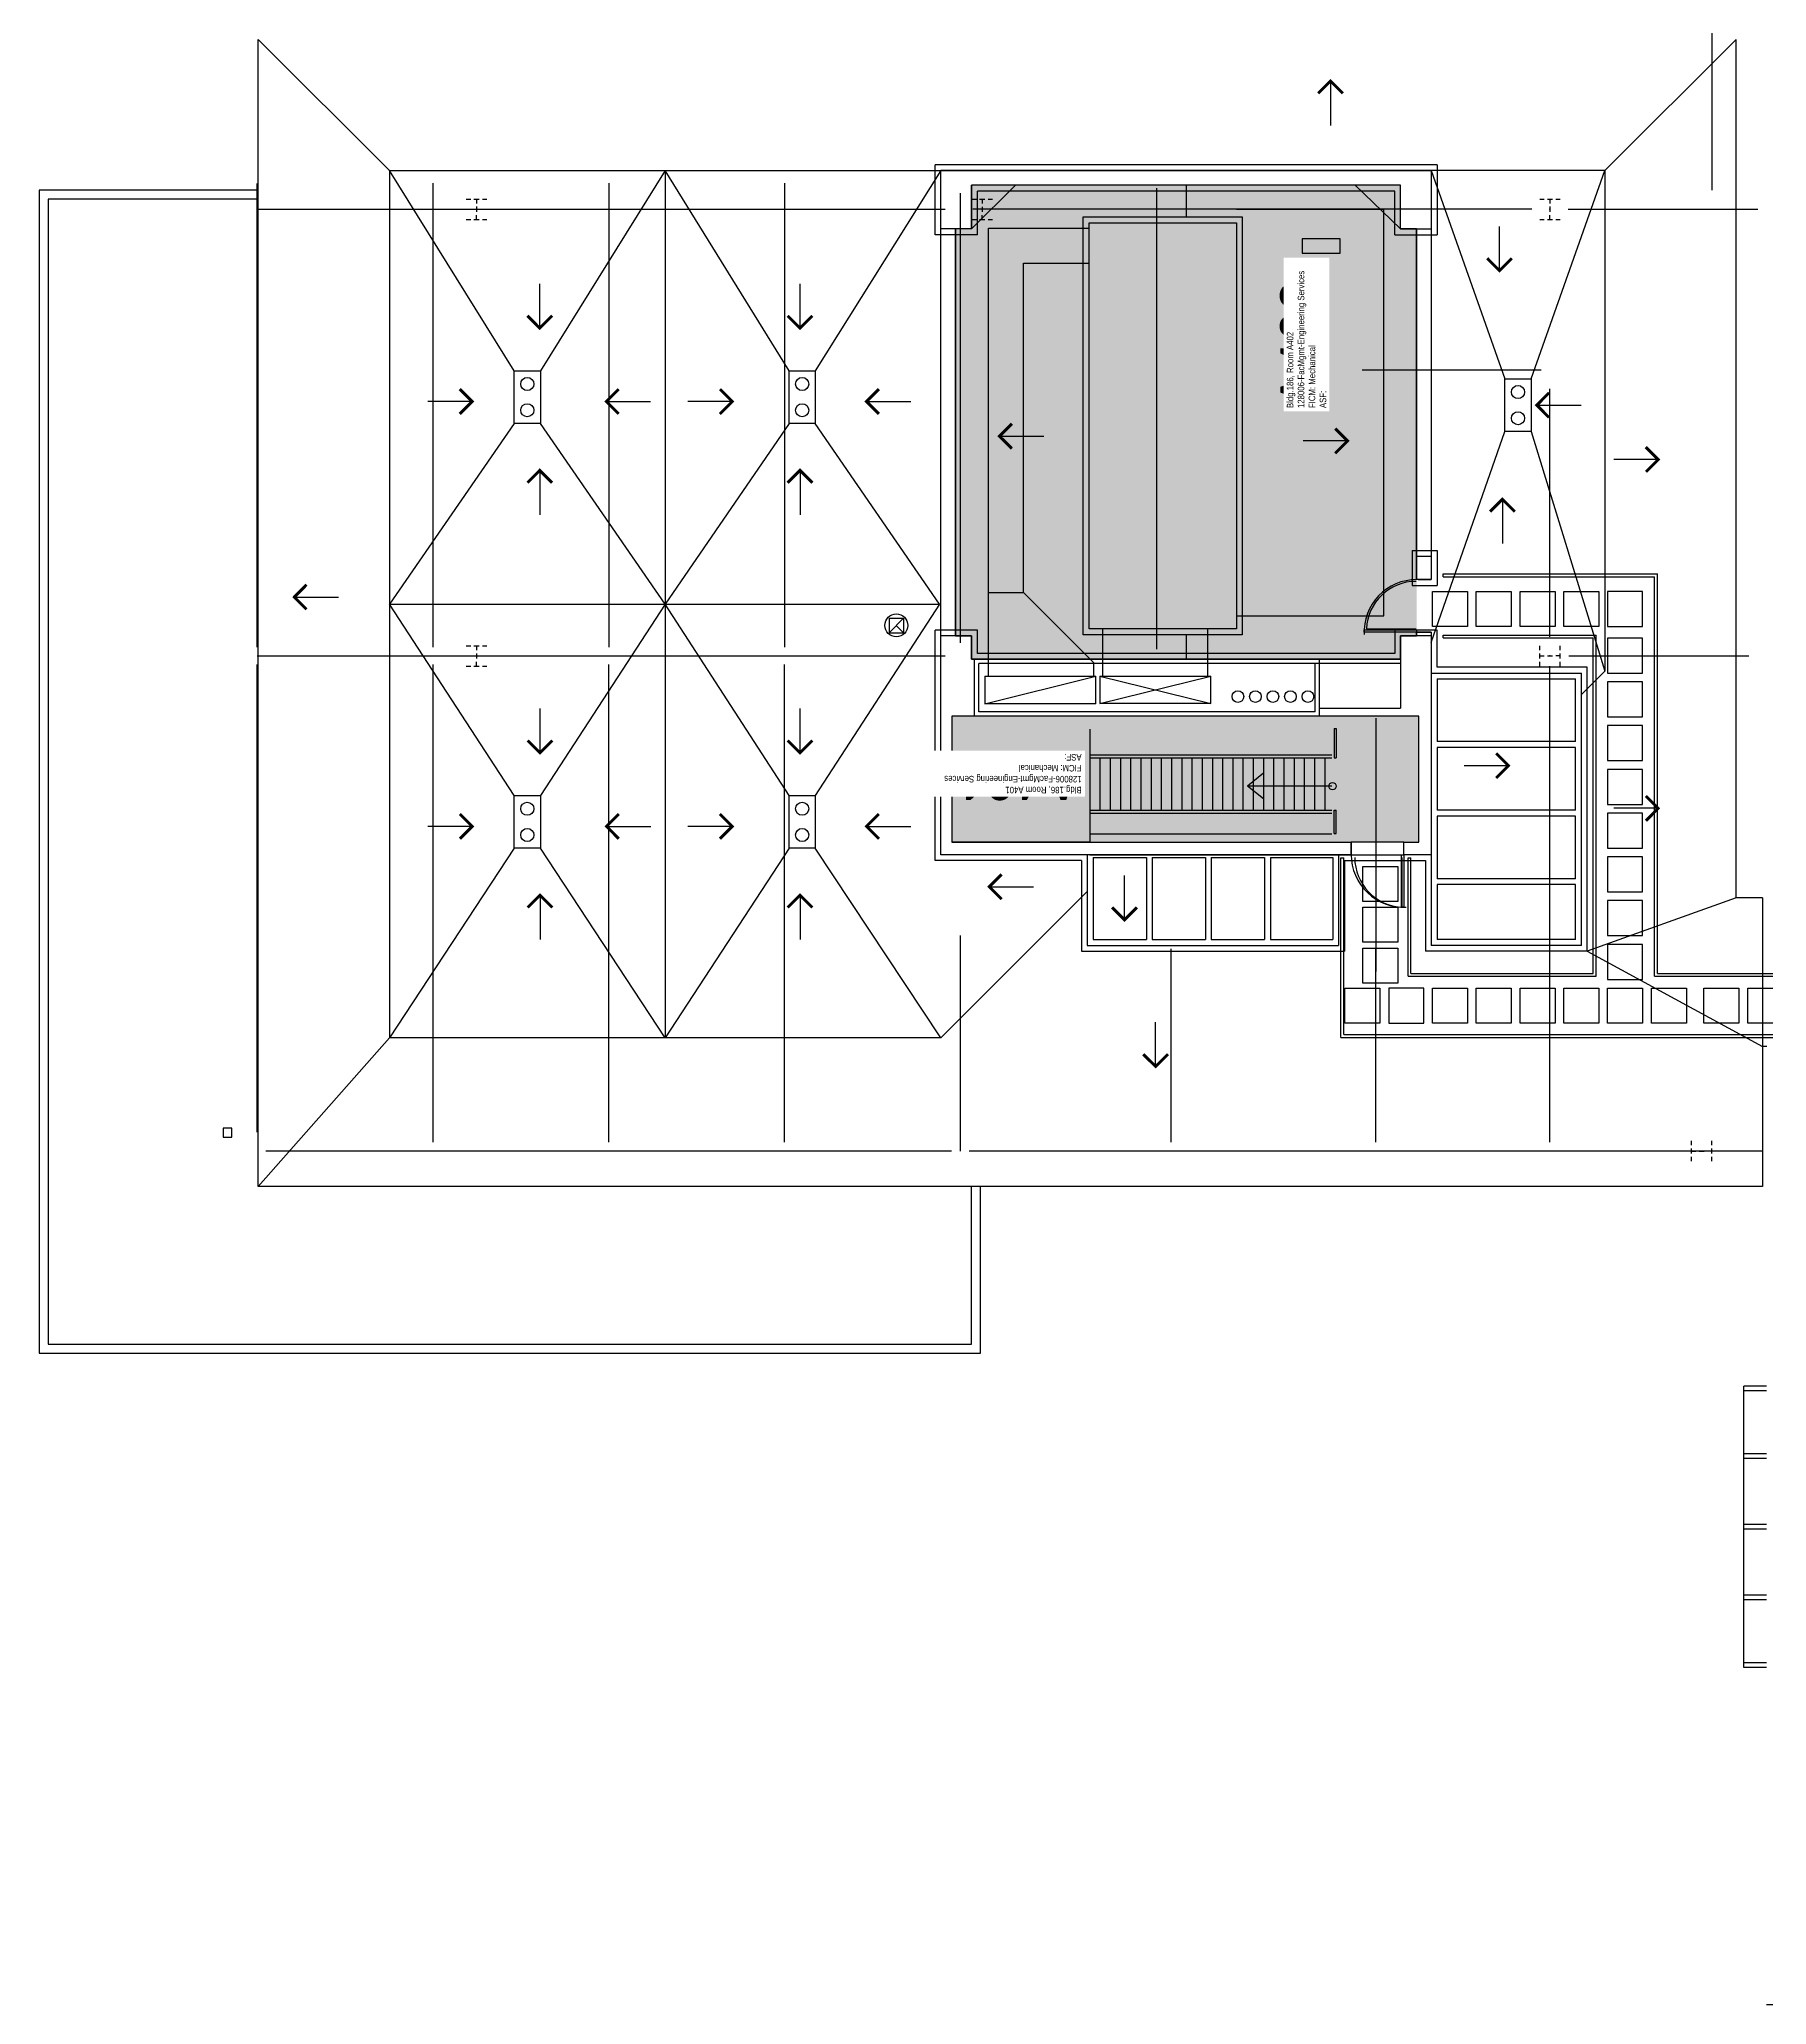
# Model space of a CAD drawing. Header units: inches. Extents: x 1267 to 4874, y -252 to 2522.
# Drawn here: x 1267 to 2451, y 284 to 1632 of the extents above; entities that cross this region are included whole.
import ezdxf
from ezdxf.enums import TextEntityAlignment as Align

# ---------------------------------------------------------------- set-up
doc = ezdxf.new("R2010")
doc.units = ezdxf.units.IN
doc.header["$LTSCALE"] = 96
doc.header["$MEASUREMENT"] = 0
for name, color, linetype in [('A-DOOR', 2, 'Continuous'), ('A-FLOR', 1, 'Continuous'), ('A-IDEN-RNUM', 7, 'Continuous'), ('A-IDEN-SNUM', 4, 'Continuous'), ('A-IDEN-VNUM', 4, 'Continuous'), ('A-WALL', 5, 'Continuous'), ('Rooms-Category-Color', 7, 'Continuous'), ('Rooms-College-Color', 7, 'Continuous'), ('Rooms-Department-Color', 7, 'Continuous'), ('Rooms-Division-Color', 7, 'Continuous'), ('Rooms-Information', 7, 'Continuous')]:
    doc.layers.add(name, color=color, linetype=linetype)
doc.styles.add('ROOMSNUMBER', font='TXT.SHX', dxfattribs={"height": 1})
doc.styles.add('ROOMVNUMBER', font='arial.ttf', dxfattribs={"width": 0.85, "height": 30})

msp = doc.modelspace()

# ---------------------------------------------------------------- hatches: boundary and pattern name
at = {"layer": 'Rooms-Category-Color', "true_color": 0xadadad}
for points in [[(2210.6, 1501.6), (2199.6, 1501.6), (2199.6, 1531.6), (1905.6, 1531.6), (1905.6, 1501.6), (1894.6, 1501.6), (1894.6, 1222.6), (1905.6, 1222.6), (1905.6, 1206.6), (2199.6, 1206.6), (2199.6, 1222.6), (2210.6, 1222.6)], [(2212.1, 1081.1), (2212.1, 1167.6), (1892.1, 1167.6), (1892.1, 1081.1)]]:
    msp.add_hatch(color=253, dxfattribs=at).paths.add_polyline_path(points)
at = {"layer": 'Rooms-College-Color', "true_color": 0xadadad}
for points in [[(2210.6, 1501.6), (2199.6, 1501.6), (2199.6, 1531.6), (1905.6, 1531.6), (1905.6, 1501.6), (1894.6, 1501.6), (1894.6, 1222.6), (1905.6, 1222.6), (1905.6, 1206.6), (2199.6, 1206.6), (2199.6, 1222.6), (2210.6, 1222.6)], [(2212.1, 1081.1), (2212.1, 1167.6), (1892.1, 1167.6), (1892.1, 1081.1)]]:
    msp.add_hatch(color=253, dxfattribs=at).paths.add_polyline_path(points)
at = {"layer": 'Rooms-Department-Color', "true_color": 0xacacac}
for points in [[(2210.6, 1501.6), (2199.6, 1501.6), (2199.6, 1531.6), (1905.6, 1531.6), (1905.6, 1501.6), (1894.6, 1501.6), (1894.6, 1222.6), (1905.6, 1222.6), (1905.6, 1206.6), (2199.6, 1206.6), (2199.6, 1222.6), (2210.6, 1222.6)], [(2212.1, 1081.1), (2212.1, 1167.6), (1892.1, 1167.6), (1892.1, 1081.1)]]:
    msp.add_hatch(color=253, dxfattribs=at).paths.add_polyline_path(points)
at = {"layer": 'Rooms-Division-Color', "true_color": 0xadadad}
for points in [[(2210.6, 1501.6), (2199.6, 1501.6), (2199.6, 1531.6), (1905.6, 1531.6), (1905.6, 1501.6), (1894.6, 1501.6), (1894.6, 1222.6), (1905.6, 1222.6), (1905.6, 1206.6), (2199.6, 1206.6), (2199.6, 1222.6), (2210.6, 1222.6)], [(2212.1, 1081.1), (2212.1, 1167.6), (1892.1, 1167.6), (1892.1, 1081.1)]]:
    msp.add_hatch(color=253, dxfattribs=at).paths.add_polyline_path(points)

# ---------------------------------------------------------------- linework, layer by layer
at = {"layer": 'A-DOOR'}
for p, q in [((2176.2, 1227.4), (2210.2, 1227.4)), ((2200.8, 1036.6), (2200.8, 1070.6))]:
    msp.add_line(p, q, dxfattribs=at)
for centre, start, end in [((2210.2, 1226), 89.9938, 177.6259), ((2202.2, 1070.6), 179.9938, 267.6259)]:
    msp.add_arc(centre, 34, start, end, dxfattribs=at)
at = {"layer": 'A-FLOR'}
for p, q in [((2412.9, 2521.6), (2412.9, 1528.1)), ((1416.6, 845.1), (1416.6, 1631.6)), ((1416.6, 1631.6), (1506.6, 1541.6)), ((2429.6, 1631.6), (2339.6, 1541.6)), ((2429.6, 1043), (2429.6, 1631.6)), ((1506.6, 1541.6), (1884.6, 1541.6)), ((1506.6, 1541.6), (1506.6, 947.1)), ((1592.1, 1404.3), (1506.6, 1541.6)), ((1695.6, 1541.6), (1610.1, 1404.3)), ((1695.6, 1541.6), (1695.6, 947.1)), ((1780.5, 1404.3), (1695.6, 1541.6)), ((1884.6, 1541.6), (1798.5, 1404.3)), ((2224.6, 1545.6), (1880.6, 1545.6)), ((1880.6, 1497.6), (1880.6, 1545.6)), ((1884.6, 1072.6), (1884.6, 1541.6)), ((2220.6, 1541.6), (1884.6, 1541.6)), ((2339.6, 1541.6), (2211.8, 1541.6)), ((2220.6, 1541.6), (2220.6, 1261.2)), ((2220.6, 1541.6), (2271.1, 1398.8)), ((2224.6, 1545.6), (2224.6, 1497.6)), ((2289.1, 1398.8), (2339.6, 1541.6)), ((2339.6, 1541.6), (2339.6, 1198.5)), ((1416.6, 1528.1), (1266.6, 1528.1)), ((1266.6, 1528.1), (1266.6, 730.9)), ((1415.9, 1214.9), (1415.9, 1532.8)), ((1536.4, 1533.1), (1536.4, 1214.9)), ((1656.9, 1533.1), (1656.9, 1214.9)), ((1777.4, 1533.1), (1777.4, 1214.9)), ((1897.9, 1217.8), (1897.9, 1526.1)), ((2199.6, 1531.6), (1905.6, 1531.6)), ((1905.6, 1501.6), (1905.6, 1531.6)), ((1905.6, 1501.6), (1935.6, 1531.6)), ((2195.6, 1527.6), (1909.6, 1527.6)), ((1909.6, 1497.6), (1909.6, 1527.6)), ((2032.6, 1213.4), (2032.6, 1529.6)), ((2052.6, 1531.6), (2052.6, 1509.9)), ((2199.6, 1501.6), (2168.6, 1531.6)), ((2195.6, 1497.6), (2195.6, 1527.6)), ((2199.6, 1501.6), (2199.6, 1531.6)), ((1416.6, 1522.1), (1272.6, 1522.1)), ((1272.6, 1522.1), (1272.6, 736.9)), ((1415.9, 1515.1), (1887.5, 1515.1)), ((1559.3, 1522.1), (1562.3, 1522.1)), ((1564.5, 1522.1), (1568, 1522.1)), ((1566.3, 1522.1), (1566.3, 1519.1)), ((1566.3, 1516.9), (1566.3, 1513.4)), ((1566.3, 1508.1), (1566.3, 1511.1)), ((1570.3, 1522.1), (1573.3, 1522.1)), ((1905.9, 1522.1), (1908.9, 1522.1)), ((2289.5, 1515.1), (1906.5, 1515.1)), ((1911.1, 1522.1), (1914.6, 1522.1)), ((1912.9, 1522.1), (1912.9, 1519.1)), ((1912.9, 1516.8), (1912.9, 1513.3)), ((1912.9, 1508.1), (1912.9, 1511.1)), ((1916.9, 1522.1), (1919.9, 1522.1)), ((1982.1, 1509.9), (2091.1, 1509.9)), ((1982.1, 1223.4), (1982.1, 1509.9)), ((2188.1, 1514.9), (2087.1, 1514.9)), ((2091.1, 1509.9), (2091.1, 1223.4)), ((2188.1, 1236.4), (2188.1, 1514.9)), ((2295, 1522.1), (2298, 1522.1)), ((2300.3, 1522.1), (2303.8, 1522.1)), ((2302, 1522.1), (2302, 1519.1)), ((2302, 1516.9), (2302, 1513.4)), ((2302, 1508.1), (2302, 1511.1)), ((2306, 1522.1), (2309, 1522.1)), ((2314.5, 1515.1), (2444.4, 1515.1)), ((1559.3, 1508.1), (1562.3, 1508.1)), ((1564.5, 1508.1), (1568, 1508.1)), ((1570.3, 1508.1), (1573.3, 1508.1)), ((1909.6, 1497.6), (1880.6, 1497.6)), ((1905.6, 1501.6), (1884.6, 1501.6)), ((1894.6, 1222.6), (1894.6, 1501.6)), ((1905.9, 1508.1), (1908.9, 1508.1)), ((1911.1, 1508.1), (1914.6, 1508.1)), ((1916.9, 1508.1), (1919.9, 1508.1)), ((1917.2, 1194.9), (1917.2, 1502.2)), ((1917.2, 1502.2), (1986.1, 1502.2)), ((1986.1, 1227.4), (1986.1, 1505.9)), ((1986.1, 1505.9), (2087.1, 1505.9)), ((2087.1, 1505.9), (2087.1, 1227.4)), ((2087.1, 1505.9), (2087.1, 1227.4)), ((2195.6, 1497.6), (2224.6, 1497.6)), ((2199.6, 1501.6), (2220.6, 1501.6)), ((2210.6, 1501.6), (2210.6, 1261.2)), ((2295, 1508.1), (2298, 1508.1)), ((2300.3, 1508.1), (2303.8, 1508.1)), ((2306, 1508.1), (2309, 1508.1)), ((1941.2, 1478.2), (1986.1, 1478.2)), ((1941.2, 1252.3), (1941.2, 1478.2)), ((2173.3, 1405), (2296, 1405)), ((2302, 1221.9), (2302, 1392)), ((1592.1, 1368.3), (1506.6, 1244.4)), ((1695.6, 1244.4), (1610.1, 1368.3)), ((1780.5, 1368.3), (1695.6, 1244.4)), ((1883.6, 1244.4), (1798.5, 1368.3)), ((2220.6, 1218), (2271.1, 1362.8)), ((2289.1, 1362.8), (2339.6, 1198.5)), ((2207.6, 1281.2), (2207.6, 1257.2)), ((2207.6, 1281.2), (2224.6, 1281.2)), ((2224.6, 1281.2), (2224.6, 1257.2)), ((2210.6, 1277.2), (2220.6, 1277.2)), ((2207.6, 1257.2), (2224.6, 1257.2)), ((2211.6, 1261.2), (2220.6, 1261.2)), ((2228.8, 1265.2), (2375.6, 1265.2)), ((2228.8, 1263.2), (2228.8, 1265.2)), ((2228.8, 1263.2), (2373.6, 1263.2)), ((2373.6, 989.2), (2373.6, 1263.2)), ((2375.6, 991.2), (2375.6, 1265.2)), ((1506.6, 1244.4), (1883.6, 1244.4)), ((1592.1, 1113.1), (1506.6, 1244.4)), ((1695.6, 1244.4), (1610.1, 1113.1)), ((1780.5, 1113.1), (1695.6, 1244.4)), ((1883.6, 1244.4), (1798.5, 1113.1)), ((1917.2, 1252.3), (1941.2, 1252.3)), ((1989.2, 1204.3), (1941.2, 1252.3)), ((1849, 1234.8), (1859, 1234.8)), ((1849, 1224.8), (1859, 1234.8)), ((1849, 1234.8), (1849, 1224.8)), ((1854, 1229.8), (1859, 1224.8)), ((1859, 1234.8), (1859, 1224.8)), ((1909.6, 1226.6), (1880.6, 1226.6)), ((1880.6, 1068.6), (1880.6, 1226.6)), ((1909.6, 1210.6), (1909.6, 1226.6)), ((2087.1, 1227.4), (1986.1, 1227.4)), ((1995.5, 1195), (1995.5, 1227.4)), ((2067.5, 1195), (2067.5, 1227.4)), ((2087.1, 1236.4), (2188.1, 1236.4)), ((2174.6, 1225.2), (2174.6, 1226.7)), ((2174.6, 1226.7), (2210.6, 1226.7)), ((2224.6, 1226.6), (2195.6, 1226.6)), ((2195.6, 1226.6), (2195.6, 1210.6)), ((2210.6, 1226.7), (2210.6, 1225.2)), ((2224.6, 1201.1), (2224.6, 1226.6)), ((1559.3, 1215.9), (1562.3, 1215.9)), ((1564.5, 1215.9), (1568, 1215.9)), ((1566.3, 1215.9), (1566.3, 1212.9)), ((1570.3, 1215.9), (1573.3, 1215.9)), ((1849, 1224.8), (1859, 1224.8)), ((1905.6, 1222.6), (1884.6, 1222.6)), ((1905.6, 1206.6), (1905.6, 1222.6)), ((2091.1, 1223.4), (1982.1, 1223.4)), ((2052.6, 1223.4), (2052.6, 1206.6)), ((2210.6, 1225.2), (2174.6, 1225.2)), ((2220.6, 1222.6), (2199.6, 1222.6)), ((2199.6, 1222.6), (2199.6, 1173.1)), ((2220.6, 1225.2), (2210.6, 1225.2)), ((2210.6, 1225.2), (2210.6, 1222.6)), ((2220.6, 1225.2), (2220.6, 1072.6)), ((2228.8, 1223.2), (2333.6, 1223.2)), ((2228.8, 1221.2), (2228.8, 1223.2)), ((2228.8, 1221.2), (2331.6, 1221.2)), ((2295, 1212.9), (2295, 1215.9)), ((2309, 1212.9), (2309, 1215.9)), ((2331.6, 991.2), (2331.6, 1221.2)), ((2333.6, 989.2), (2333.6, 1223.2)), ((1415.9, 1208.9), (1887.5, 1208.9)), ((1415.9, 882.4), (1415.9, 1202.9)), ((1536.4, 1202.9), (1536.4, 875.4)), ((1559.3, 1201.9), (1562.3, 1201.9)), ((1564.5, 1201.9), (1568, 1201.9)), ((1566.3, 1210.6), (1566.3, 1207.1)), ((1566.3, 1201.9), (1566.3, 1204.9)), ((1570.3, 1201.9), (1573.3, 1201.9)), ((1656.9, 875.4), (1656.9, 1202.9)), ((1777.4, 875.4), (1777.4, 1202.9)), ((2199.6, 1206.6), (1905.6, 1206.6)), ((1907.6, 1167.6), (1907.6, 1206.6)), ((2195.6, 1210.6), (1909.6, 1210.6)), ((1910.6, 1170.6), (1910.6, 1203.6)), ((2199.6, 1203.6), (1910.6, 1203.6)), ((1989.2, 1204.3), (1989.2, 1194.9)), ((2141.1, 1170.6), (2141.1, 1203.6)), ((2144.1, 1167.6), (2144.1, 1206.6)), ((2144.1, 1167.6), (2144.1, 1206.6)), ((2327.6, 1201.1), (2224.6, 1201.1)), ((2295, 1207.1), (2295, 1210.6)), ((2295, 1208.9), (2298, 1208.9)), ((2295, 1201.9), (2295, 1204.9)), ((2300.3, 1208.9), (2303.8, 1208.9)), ((2302, 875.4), (2302, 1201.9)), ((2309, 1208.9), (2306, 1208.9)), ((2309, 1207.1), (2309, 1210.6)), ((2309, 1201.9), (2309, 1204.9)), ((2315, 1208.9), (2438.4, 1208.9)), ((2327.6, 1006.4), (2327.6, 1201.1)), ((1914.7, 1176), (1990.8, 1194.9)), ((1914.7, 1194.9), (1990.8, 1194.9)), ((1914.7, 1194.9), (1914.7, 1176)), ((1990.8, 1176), (1990.8, 1194.9)), ((1993.4, 1176.2), (2069.6, 1195)), ((1993.4, 1195), (2069.6, 1195)), ((1993.4, 1195), (1993.4, 1176.2)), ((1993.4, 1195), (2069.6, 1176.2)), ((2069.6, 1176.2), (2069.6, 1195)), ((2220.6, 1197.1), (2323.6, 1197.1)), ((2224.6, 1193.1), (2319.6, 1193.1)), ((2224.6, 1193.1), (2224.6, 1150.1)), ((2319.6, 1150.1), (2319.6, 1193.1)), ((2323.6, 1182.5), (2339.6, 1198.5)), ((2323.6, 1010.4), (2323.6, 1197.1)), ((1990.8, 1176), (1914.7, 1176)), ((2069.6, 1176.2), (1993.4, 1176.2)), ((2144.1, 1173.1), (2199.6, 1173.1)), ((2212.1, 1167.6), (1892.1, 1167.6)), ((1892.1, 1167.6), (1892.1, 1081.1)), ((2141.1, 1170.6), (1910.6, 1170.6)), ((2154, 1159), (2154, 1139)), ((2154, 1159), (2155.5, 1159)), ((2155.5, 1159), (2155.5, 1139)), ((2182.6, 1166.2), (2182.6, 992.4)), ((2212.1, 1081.1), (2212.1, 1167.6)), ((1986.6, 1158.6), (1986.6, 1086.6)), ((2319.6, 1150.1), (2224.6, 1150.1)), ((2319.6, 1146.1), (2224.6, 1146.1)), ((2224.6, 1146.1), (2224.6, 1103.1)), ((2319.6, 1103.1), (2319.6, 1146.1)), ((1986.6, 1141.1), (2152.6, 1141.1)), ((1986.6, 1139.1), (2152.6, 1139.1)), ((1993.6, 1139.1), (1993.6, 1103.1)), ((2000.6, 1139.1), (2000.6, 1103.1)), ((2007.6, 1139.1), (2007.6, 1103.1)), ((2014.6, 1139.1), (2014.6, 1103.1)), ((2021.6, 1139.1), (2021.6, 1103.1)), ((2028.6, 1139.1), (2028.6, 1103.1)), ((2035.6, 1139.1), (2035.6, 1103.1)), ((2042.6, 1139.1), (2042.6, 1103.1)), ((2049.6, 1139.1), (2049.6, 1103.1)), ((2056.6, 1139.1), (2056.6, 1103.1)), ((2063.6, 1139.1), (2063.6, 1103.1)), ((2070.6, 1139.1), (2070.6, 1103.1)), ((2077.6, 1139.1), (2077.6, 1103.1)), ((2084.6, 1139.1), (2084.6, 1103.1)), ((2091.6, 1139.1), (2091.6, 1103.1)), ((2098.6, 1139.1), (2098.6, 1103.1)), ((2105.6, 1139.1), (2105.6, 1103.1)), ((2112.6, 1139.1), (2112.6, 1103.1)), ((2119.6, 1139.1), (2119.6, 1103.1)), ((2126.6, 1139.1), (2126.6, 1103.1)), ((2133.6, 1139.1), (2133.6, 1103.1)), ((2140.6, 1139.1), (2140.6, 1103.1)), ((2147.6, 1139.1), (2147.6, 1103.1)), ((2154, 1139), (2155.5, 1139)), ((2094.6, 1119.9), (2105.6, 1128.6)), ((2094.6, 1119.9), (2105.6, 1111.2)), ((2152.6, 1119.6), (2095, 1119.6)), ((1986.6, 1103.1), (2152.6, 1103.1)), ((1986.6, 1101.1), (2152.6, 1101.1)), ((2154, 1087.1), (2154, 1103.1)), ((2154, 1103.1), (2155.5, 1103.1)), ((2155.5, 1087.1), (2155.5, 1103.1)), ((2319.6, 1103.1), (2224.6, 1103.1)), ((2319.6, 1099.1), (2224.6, 1099.1)), ((2224.6, 1099.1), (2224.6, 1056.1)), ((2319.6, 1056.1), (2319.6, 1099.1)), ((1987.1, 1081.1), (1892.1, 1081.1)), ((1986.6, 1086.6), (1986.6, 1081.1)), ((1987.1, 1086.6), (1986.6, 1086.6)), ((1986.6, 1086.6), (1986.6, 1081.1)), ((1986.6, 1081.1), (2165.8, 1081.1)), ((2152.6, 1086.6), (1987.1, 1086.6)), ((2154, 1087.1), (2155.5, 1087.1)), ((2165.8, 1072.6), (2165.8, 1081.1)), ((2201.8, 1081.1), (2165.8, 1081.1)), ((2201.8, 1072.6), (2201.8, 1081.1)), ((2201.8, 1081.1), (2212.1, 1081.1)), ((1592.1, 1077.1), (1506.6, 947.1)), ((1695.6, 947.1), (1610.1, 1077.1)), ((1780.5, 1077.1), (1695.6, 947.1)), ((1884.6, 947.1), (1798.5, 1077.1)), ((1980.9, 1068.6), (1880.6, 1068.6)), ((1987.1, 1072.6), (1884.6, 1072.6)), ((1980.9, 1068.6), (1980.9, 1006.4)), ((1984.9, 1072.6), (1984.9, 1010.4)), ((1986.6, 1072.6), (2165.8, 1072.6)), ((1988.9, 1070.6), (1988.9, 1014.4)), ((1988.9, 1070.6), (2025.4, 1070.6)), ((2025.4, 1070.6), (2025.4, 1014.4)), ((2029.4, 1070.6), (2029.4, 1014.4)), ((2029.4, 1070.6), (2065.9, 1070.6)), ((2065.9, 1070.6), (2065.9, 1014.4)), ((2069.9, 1070.6), (2069.9, 1014.4)), ((2069.9, 1070.6), (2106.4, 1070.6)), ((2106.4, 1070.6), (2106.4, 1014.4)), ((2110.4, 1070.6), (2110.4, 1014.4)), ((2110.4, 1070.6), (2153.1, 1070.6)), ((2153.1, 1070.6), (2153.1, 1014.4)), ((2157.1, 1072.6), (2157.1, 1010.4)), ((2158.7, 947.2), (2158.7, 1070.4)), ((2158.7, 1070.4), (2160.7, 1070.4)), ((2160.7, 949.2), (2160.7, 1070.4)), ((2161.1, 1068.6), (2161.1, 1006.4)), ((2161.1, 1068.6), (2216.6, 1068.6)), ((2165.8, 1072.6), (2201.8, 1072.6)), ((2200.3, 1036.6), (2200.3, 1072.6)), ((2200.3, 1072.6), (2201.8, 1072.6)), ((2220.6, 1072.6), (2201.8, 1072.6)), ((2201.8, 1072.6), (2201.8, 1036.6)), ((2204.7, 989.2), (2204.7, 1070.4)), ((2204.7, 1070.4), (2206.7, 1070.4)), ((2206.7, 991.2), (2206.7, 1070.4)), ((2216.6, 1068.6), (2216.6, 1006.4)), ((2220.6, 1072.6), (2220.6, 1010.4)), ((2319.6, 1056.1), (2224.6, 1056.1)), ((2319.6, 1052.1), (2224.6, 1052.1)), ((2224.6, 1052.1), (2224.6, 1014.4)), ((2319.6, 1014.4), (2319.6, 1052.1)), ((1884.6, 947.1), (1984.9, 1047.4)), ((2429.6, 1043), (2327.6, 1006.4)), ((2447.7, 1043), (2429.6, 1043)), ((2447.7, 1043), (2447.7, 940.8)), ((2201.8, 1036.6), (2200.3, 1036.6)), ((1897.9, 869.4), (1897.9, 1017.1)), ((1988.9, 1014.4), (2025.4, 1014.4)), ((2029.4, 1014.4), (2065.9, 1014.4)), ((2069.9, 1014.4), (2106.4, 1014.4)), ((2110.4, 1014.4), (2153.1, 1014.4)), ((2319.6, 1014.4), (2224.6, 1014.4)), ((1980.9, 1006.4), (2161.1, 1006.4)), ((1984.9, 1010.4), (2157.1, 1010.4)), ((2042.3, 875.4), (2042.3, 1008.1)), ((2182.6, 875.4), (2182.6, 1008.1)), ((2327.6, 1006.4), (2216.6, 1006.4)), ((2323.6, 1010.4), (2220.6, 1010.4)), ((2327.6, 1006.4), (2447.7, 941.1)), ((2204.7, 989.2), (2333.6, 989.2)), ((2206.7, 991.2), (2331.6, 991.2)), ((2373.6, 989.2), (2589.9, 989.2)), ((2375.6, 991.2), (2591.9, 991.2)), ((1416.6, 845.1), (1506.6, 947.1)), ((1884.6, 947.1), (1506.6, 947.1)), ((2158.7, 947.2), (2548.1, 947.2)), ((2160.7, 949.2), (2550.1, 949.2)), ((2450.7, 941.1), (2447.7, 941.1)), ((2447.7, 940.8), (2447.7, 845.1)), ((2398.9, 873.4), (2398.9, 876.4)), ((2412.9, 873.4), (2412.9, 876.4)), ((1891.9, 869.4), (1421.9, 869.4)), ((2447.2, 869.4), (1903.9, 869.4)), ((2398.9, 867.7), (2398.9, 871.2)), ((2398.9, 869.4), (2401.9, 869.4)), ((2398.9, 862.4), (2398.9, 865.4)), ((2404.2, 869.4), (2407.7, 869.4)), ((2412.9, 869.4), (2409.9, 869.4)), ((2412.9, 867.7), (2412.9, 871.2)), ((2412.9, 862.4), (2412.9, 865.4)), ((2447.7, 845.1), (1416.6, 845.1)), ((1905.6, 736.9), (1905.6, 845.1)), ((1911.6, 730.9), (1911.6, 845.1)), ((1266.6, 730.9), (1911.6, 730.9)), ((1272.6, 736.9), (1905.6, 736.9)), ((2434.9, 515.3), (2434.9, 708.3)), ((2450.4, 708.3), (2434.9, 708.3)), ((2450.4, 705.1), (2434.9, 705.1)), ((2450.4, 661.8), (2434.9, 661.8)), ((2450.4, 658.6), (2434.9, 658.6)), ((2450.4, 613.4), (2434.9, 613.4)), ((2450.4, 610.2), (2434.9, 610.2)), ((2450.4, 565), (2434.9, 565)), ((2450.4, 561.8), (2434.9, 561.8)), ((2450.4, 518.5), (2434.9, 518.5)), ((2450.4, 515.3), (2434.9, 515.3)), ((3026.9, 284.1), (2450.4, 284.1))]:
    msp.add_line(p, q, dxfattribs=at)
at = {"layer": 'A-FLOR', "const_width": 2}
for points in [[(2143.1, 1594.6), (2151.6, 1603), (2160.1, 1594.6)], [(2275.9, 1481.5), (2267.4, 1473), (2259, 1481.5)], [(1601.2, 1442.1), (1609.6, 1433.6), (1618.1, 1442.1)], [(1779.5, 1442.1), (1788, 1433.6), (1796.5, 1442.1)], [(1554.8, 1374.8), (1563.3, 1383.3), (1554.8, 1391.8)], [(1663.7, 1374.8), (1655.2, 1383.3), (1663.7, 1391.8)], [(1733.1, 1374.8), (1741.6, 1383.3), (1733.1, 1391.8)], [(1842.1, 1374.8), (1833.6, 1383.3), (1842.1, 1391.8)], [(2301.4, 1372.3), (2293, 1380.8), (2301.4, 1389.3)], [(1933.2, 1351.1), (1924.7, 1359.5), (1933.2, 1368)], [(2154.8, 1347.8), (2163.3, 1356.3), (2154.8, 1364.8)], [(2367.8, 1335), (2376.2, 1343.5), (2367.7, 1352)], [(1601.2, 1327.6), (1609.6, 1336.1), (1618.1, 1327.6)], [(1779.5, 1327.6), (1788, 1336.1), (1796.5, 1327.6)], [(2260.9, 1307.8), (2269.4, 1316.3), (2277.9, 1307.8)], [(1449.8, 1240.8), (1441.4, 1249.2), (1449.8, 1257.7)], [(1601.3, 1150.9), (1609.8, 1142.4), (1618.3, 1150.9)], [(1779.5, 1150.9), (1788, 1142.4), (1796.5, 1150.9)], [(2265.1, 1125.1), (2273.6, 1133.6), (2265.1, 1142.1)], [(2367.8, 1095.9), (2376.2, 1104.4), (2367.7, 1112.9)], [(1554.9, 1083.5), (1563.4, 1092), (1554.9, 1100.5)], [(1663.8, 1083.5), (1655.4, 1092), (1663.8, 1100.5)], [(1733.1, 1083.5), (1741.6, 1092), (1733.1, 1100.5)], [(1842.1, 1083.5), (1833.6, 1092), (1842.1, 1100.5)], [(1926.2, 1042.1), (1917.7, 1050.6), (1926.2, 1059.1)], [(1601.3, 1036.4), (1609.8, 1044.9), (1618.3, 1036.4)], [(1779.5, 1036.4), (1788, 1044.9), (1796.5, 1036.4)], [(2001.9, 1036.4), (2010.4, 1027.9), (2018.9, 1036.4)], [(2040.2, 935.8), (2031.7, 927.4), (2023.2, 935.8)]]:
    msp.add_lwpolyline(points, dxfattribs=at)
at = {"layer": 'A-FLOR'}
for points in [[(2151.6, 1603), (2151.6, 1572.6)], [(2267.5, 1473), (2267.4, 1503.4)], [(1609.6, 1433.6), (1609.6, 1464)], [(1788, 1433.6), (1788, 1464)], [(1563.3, 1383.3), (1532.9, 1383.3)], [(1655.2, 1383.3), (1685.6, 1383.3)], [(1741.6, 1383.3), (1711.2, 1383.3)], [(1833.6, 1383.3), (1864, 1383.3)], [(2293, 1380.8), (2323.4, 1380.8)], [(1924.7, 1359.5), (1955.1, 1359.5)], [(2163.3, 1356.3), (2132.9, 1356.3)], [(1609.6, 1336.1), (1609.6, 1305.7)], [(1788, 1336.1), (1788, 1305.7)], [(2376.2, 1343.5), (2345.8, 1343.5)], [(2269.4, 1316.3), (2269.4, 1285.9)], [(1441.4, 1249.2), (1471.8, 1249.2)], [(1609.8, 1142.4), (1609.8, 1172.8)], [(1788, 1142.4), (1788, 1172.8)], [(2273.6, 1133.6), (2243.2, 1133.6)], [(1563.4, 1092), (1533, 1092)], [(1655.4, 1092), (1685.8, 1092)], [(1741.6, 1092), (1711.2, 1092)], [(1833.6, 1092), (1864, 1092)], [(2376.2, 1104.4), (2345.8, 1104.4)], [(2010.4, 1027.9), (2010.4, 1058.3)], [(1609.8, 1044.9), (1609.8, 1014.5)], [(1788, 1044.9), (1788, 1014.5)], [(1917.7, 1050.6), (1948.1, 1050.6)], [(2031.7, 927.4), (2031.7, 957.8)]]:
    msp.add_lwpolyline(points, dxfattribs=at)
for points in [[(2158.1, 1484.9), (2158.1, 1494.9), (2132.1, 1494.9), (2132.1, 1484.9)], [(1592.1, 1368.3), (1592.1, 1404.3), (1610.1, 1404.3), (1610.1, 1368.3)], [(1780.5, 1368.3), (1780.5, 1404.3), (1798.5, 1404.3), (1798.5, 1368.3)], [(2271.1, 1362.8), (2271.1, 1398.8), (2289.1, 1398.8), (2289.1, 1362.8)], [(2245.5, 1229.1), (2221.5, 1229.1), (2221.5, 1253.1), (2245.5, 1253.1)], [(2275.5, 1229.1), (2251.5, 1229.1), (2251.5, 1253.1), (2275.5, 1253.1)], [(2305.5, 1229.1), (2281.5, 1229.1), (2281.5, 1253.1), (2305.5, 1253.1)], [(2335.5, 1229.1), (2311.5, 1229.1), (2311.5, 1253.1), (2335.5, 1253.1)], [(2365.5, 1229.1), (2365.5, 1253.1), (2341.5, 1253.1), (2341.5, 1229.1)], [(2365.5, 1197.1), (2365.5, 1221.1), (2341.5, 1221.1), (2341.5, 1197.1)], [(2365.5, 1167.1), (2365.5, 1191.1), (2341.5, 1191.1), (2341.5, 1167.1)], [(2365.5, 1137.1), (2365.5, 1161.1), (2341.5, 1161.1), (2341.5, 1137.1)], [(2365.5, 1107.1), (2365.5, 1131.1), (2341.5, 1131.1), (2341.5, 1107.1)], [(1592.1, 1077.1), (1592.1, 1113.1), (1610.1, 1113.1), (1610.1, 1077.1)], [(1780.5, 1077.1), (1780.5, 1113.1), (1798.5, 1113.1), (1798.5, 1077.1)], [(2365.5, 1077.1), (2365.5, 1101.1), (2341.5, 1101.1), (2341.5, 1077.1)], [(2173.8, 1040.6), (2173.8, 1064.6), (2197.8, 1064.6), (2197.8, 1040.6)], [(2365.5, 1047.1), (2365.5, 1071.1), (2341.5, 1071.1), (2341.5, 1047.1)], [(2365.5, 1017.1), (2365.5, 1041.1), (2341.5, 1041.1), (2341.5, 1017.1)], [(2173.8, 1012.6), (2173.8, 1036.6), (2197.8, 1036.6), (2197.8, 1012.6)], [(2365.5, 987.1), (2365.5, 1011.1), (2341.5, 1011.1), (2341.5, 987.1)], [(2173.8, 984.6), (2173.8, 1008.6), (2197.8, 1008.6), (2197.8, 984.6)], [(2161.5, 957.1), (2161.5, 981.1), (2185.5, 981.1), (2185.5, 957.1)], [(2215.5, 957.1), (2215.5, 981.1), (2191.5, 981.1), (2191.5, 957.1)], [(2245.5, 957.1), (2221.5, 957.1), (2221.5, 981.1), (2245.5, 981.1)], [(2275.5, 957.1), (2251.5, 957.1), (2251.5, 981.1), (2275.5, 981.1)], [(2305.5, 957.1), (2281.5, 957.1), (2281.5, 981.1), (2305.5, 981.1)], [(2335.5, 957.1), (2311.5, 957.1), (2311.5, 981.1), (2335.5, 981.1)], [(2365.5, 957.1), (2341.5, 957.1), (2341.5, 981.1), (2365.5, 981.1)], [(2395.5, 957.1), (2371.5, 957.1), (2371.5, 981.1), (2395.5, 981.1)], [(2431.5, 957.1), (2407.5, 957.1), (2407.5, 981.1), (2431.5, 981.1)], [(2461.5, 957.1), (2437.5, 957.1), (2437.5, 981.1), (2461.5, 981.1)]]:
    msp.add_lwpolyline(points, close=True, dxfattribs=at)
at = {"layer": 'A-FLOR', "ltscale": 0.2}
msp.add_lwpolyline([(1392.6, 879), (1398.6, 879), (1398.6, 885), (1392.6, 885)], close=True, dxfattribs=at)
at = {"layer": 'A-FLOR'}
for centre, radius in [((1601.1, 1395.3), 4.5), ((1789.5, 1395.3), 4.5), ((2280.1, 1389.8), 4.5), ((1601.1, 1377.3), 4.5), ((1789.5, 1377.3), 4.5), ((2280.1, 1371.8), 4.5), ((1854, 1229.8), 7.84), ((2088.1, 1181), 4), ((2100.1, 1181), 4), ((2112.1, 1181), 4), ((2124.1, 1181), 4), ((2136.1, 1181), 4), ((2153, 1119.6), 2.5), ((1601.1, 1104.1), 4.5), ((1789.5, 1104.1), 4.5), ((1601.1, 1086.1), 4.5), ((1789.5, 1086.1), 4.5)]:
    msp.add_circle(centre, radius, dxfattribs=at)
for centre, start, end in [((2210.6, 1225.2), 90, 182.567), ((2201.8, 1072.6), 180, 272.567)]:
    msp.add_arc(centre, 36, start, end, dxfattribs=at)
for p in [(1566.3, 1515.1), (1912.9, 1515.1), (2302, 1515.1), (1566.3, 1208.9), (2302, 1208.9), (2405.9, 869.4)]:
    msp.add_point(p, dxfattribs=at)
at = {"layer": 'A-WALL'}
msp.add_lwpolyline([(2220.6, 1541.6), (2220.6, 1261.2), (2211.6, 1261.2), (2210.6, 1261.2), (2210.6, 1501.6), (2199.6, 1501.6), (2199.6, 1531.6), (1905.6, 1531.6), (1905.6, 1501.6), (1897.9, 1501.6), (1894.6, 1501.6), (1894.6, 1222.6), (1905.6, 1222.6), (1905.6, 1206.6), (2199.6, 1206.6), (2199.6, 1222.6), (2210.6, 1222.6), (2210.6, 1225.2), (2220.6, 1225.2), (2220.6, 1072.6), (2201.8, 1072.6), (2201.8, 1081.1), (2212.1, 1081.1), (2212.1, 1167.6), (1892.1, 1167.6), (1892.1, 1081.1), (2165.8, 1081.1), (2165.8, 1072.6), (1884.6, 1072.6), (1884.6, 1541.6)], close=True, dxfattribs=at)

# ---------------------------------------------------------------- texts
at = {"layer": 'A-IDEN-RNUM', "style": 'ROOMSNUMBER', "width": 0.85}
for s, p in [('A402-00', (2120, 1399.7)), ('A401-00', (1939.2, 1124.4))]:
    msp.add_text(s, height=1, rotation=360, dxfattribs=at).set_placement(p)
at = {"layer": 'A-IDEN-SNUM', "style": 'ROOMSNUMBER', "width": 0.85}
for s, p in [('1860A40200', (2120, 1399.7)), ('1860A40100', (1939.2, 1124.4))]:
    msp.add_text(s, height=1, rotation=360, dxfattribs=at).set_placement(p)
at = {"layer": 'A-IDEN-VNUM', "style": 'ROOMVNUMBER', "width": 0.85}
for s, rotation, p in [('A402', 90, (2132.9, 1422.5)), ('A401', 180, (1937.4, 1125.9))]:
    msp.add_text(s, height=31.5, rotation=rotation, dxfattribs=at).set_placement(p, align=Align.MIDDLE_CENTER)

# ---------------------------------------------------------------- next in the draw order: texts
at = {"layer": 'Rooms-Information', "char_height": 4.5, "width": 100.8, "attachment_point": 7, "style": 'ROOMVNUMBER', "bg_fill": 3, "box_fill_scale": 1.5, "bg_fill_color": 256, "bg_fill_true_color": 13158600, "bg_fill_transparency": 0}
for s, insert, rotation in [('Bldg.186, Room A402^M^J128006-FacMgmt-Engineering Services^M^JFICM: Mechanical^M^JASF: ', (2148.7, 1378.8), 90), ('Bldg.186, Room A401^M^J128006-FacMgmt-Engineering Services^M^JFICM: Mechanical^M^JASF: ', (1981, 1141.7), 180)]:
    msp.add_mtext(s, dxfattribs=dict(at, insert=insert, rotation=rotation))

doc.saveas('drawing.dxf')
